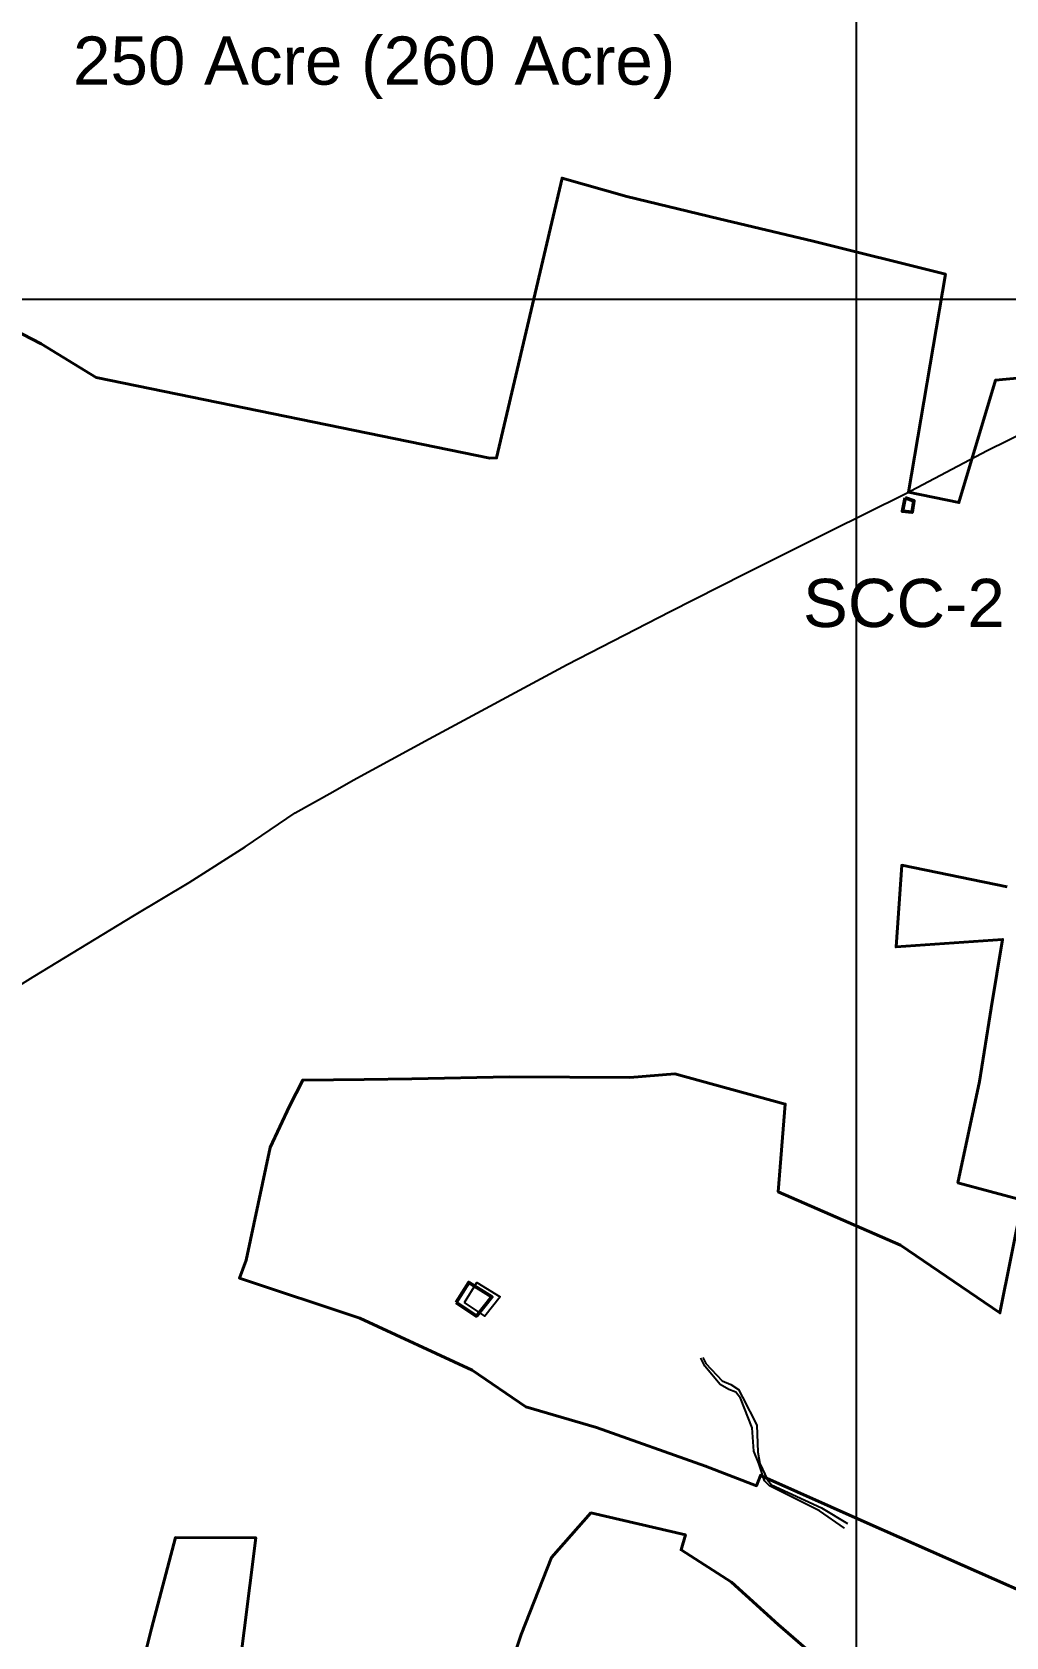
# Model space of a CAD drawing. Header units: metres. Extents: x 201400 to 215600, y 173235 to 1738400.
# Drawn here: x 204645 to 205655, y 1733112 to 1734777 of the extents above; entities that cross this region are included whole.
import ezdxf

# ---------------------------------------------------------------- set-up
doc = ezdxf.new("R2010")
doc.units = ezdxf.units.M
for name, color, linetype in [('11 KV POWER LINE', 1, 'Continuous'), ('GRID LINES', 250, 'Continuous'), ('hid', 7, 'Continuous'), ('Names', 1, 'Continuous')]:
    doc.layers.add(name, color=color, linetype=linetype)
doc.layers.add('250Acres', color=7, linetype='Continuous', lineweight=25)
doc.layers.add('STREAM', color=7, linetype='Continuous', lineweight=0, true_color=0x3dcfff)
doc.layers.add('WELL', color=7, linetype='Continuous', true_color=0x3dcfff)
doc.styles.get("Standard").update_dxf_attribs({"font": 'arial.ttf', "height": 50})
doc.linetypes.add('ZIGZAG', pattern='A,0.0001,-0.2,[131,ltypeshp.shx,S=0.2,R=0,X=-0.2,Y=0],-0.4,[131,ltypeshp.shx,S=0.2,R=180,X=0.2,Y=0],-0.2', length=0.8001)

msp = doc.modelspace()

# ---------------------------------------------------------------- linework, layer by layer
at = {"layer": '11 KV POWER LINE', "linetype": 'ZIGZAG', "ltscale": 25, "elevation": 309.6}
msp.add_lwpolyline([(204488, 1733695), (204540, 1733728), (204593, 1733764), (204646, 1733797), (204751, 1733861), (204808, 1733895), (204866, 1733932), (204918, 1733967), (204957, 1733989), (204978, 1734001), (205057, 1734044), (205200, 1734121), (205307, 1734176), (205384, 1734215), (205472, 1734259), (205551, 1734298), (205636, 1734343), (205721, 1734385), (205819, 1734432), (205885, 1734461), (205940, 1734490), (205997, 1734517)], dxfattribs=at)
msp.add_lwpolyline([(204488, 1733695), (204540, 1733728), (204593, 1733764), (204646, 1733797), (204751, 1733861), (204808, 1733895), (204866, 1733932), (204918, 1733967), (204957, 1733989), (204978, 1734001), (205057, 1734044), (205200, 1734121), (205307, 1734176), (205384, 1734215), (205472, 1734259), (205551, 1734298), (205636, 1734343), (205721, 1734385), (205819, 1734432), (205885, 1734461), (205940, 1734490), (205997, 1734517)], dxfattribs=at)
at = {"layer": '250Acres', "color": 5, "lineweight": 40, "flags": 128}
for points in [[(204450.2, 1734559.2), (204654.4, 1734453.7), (204711.4, 1734418.7), (205120, 1734335.2), (205126.8, 1734335.3), (205194.8, 1734625.6), (205262.2, 1734606.4), (205357.7, 1734583.4), (205455.5, 1734560.2), (205592.7, 1734526), (205554.4, 1734299.9), (205606.6, 1734289), (205644.8, 1734416.1), (205922.4, 1734441.8), (205504.8, 1735488.2), (205337.6, 1735434.1), (205284.8, 1735417), (204779.9, 1735253.6), (204841.5, 1735063.3), (204627.4, 1734994.1)], [(205656.8, 1733890.3), (205547.4, 1733912.8), (205541.5, 1733828.1), (205652, 1733835.9), (205640.3, 1733764.4), (205627.9, 1733688.3), (205605.6, 1733583.4), (205672.5, 1733565.2), (205649.3, 1733448.4), (205545.9, 1733518.6), (205419.1, 1733574.1), (205426.4, 1733664.9), (205311.9, 1733696.4), (205265.1, 1733692.7), (205140.1, 1733693.1), (205039, 1733691.3), (204989.5, 1733690.6), (204925.7, 1733689.9), (204911.8, 1733662.9), (204891.9, 1733620), (204867.1, 1733503.2), (204859.9, 1733484.4), (204984.8, 1733442.9), (205101.5, 1733388.8), (205157.1, 1733351), (205230.4, 1733329.4), (205343.7, 1733289.5), (205396.5, 1733269), (205400.6, 1733279.8), (205511.8, 1733230.3), (205676, 1733157.6)], [(205517.9, 1733039.4), (205419, 1733125.1), (205370.8, 1733168.9), (205318.4, 1733202.4), (205322.9, 1733218.2), (205224.7, 1733240.9), (205183.9, 1733194.6), (205152.4, 1733114.6), (205140.4, 1733078.7)], [(204858.8, 1733069.3), (204877, 1733215), (204793.5, 1733215.2), (204768.7, 1733120.9), (204741.4, 1733011.5)]]:
    msp.add_lwpolyline(points, dxfattribs=at)
at = {"layer": 'GRID LINES', "color": 9, "linetype": 'Continuous'}
for p, q in [((205500, 1738300), (205500, 1730460)), ((201500, 1734500), (215500, 1734500))]:
    msp.add_line(p, q, dxfattribs=at)
at = {"layer": 'hid', "color": 0, "linetype": 'ZIGZAG', "ltscale": 25, "elevation": 309.6}
msp.add_lwpolyline([(204488, 1733695), (204540, 1733728), (204593, 1733764), (204646, 1733797), (204751, 1733861), (204808, 1733895), (204866, 1733932), (204918, 1733967), (204957, 1733989), (204978, 1734001), (205057, 1734044), (205200, 1734121), (205307, 1734176), (205384, 1734215), (205472, 1734259), (205551, 1734298), (205636, 1734343), (205721, 1734385), (205819, 1734432), (205885, 1734461), (205940, 1734490), (205997, 1734517)], dxfattribs=at)
at = {"layer": 'STREAM', "color": 150}
for points, elevation in [([(205488, 1733224.9), (205462, 1733243), (205410, 1733269), (205405, 1733274), (205399, 1733292), (205394, 1733305), (205392, 1733329), (205380, 1733360), (205375, 1733366), (205368, 1733369), (205359, 1733374), (205343, 1733393), (205339, 1733401.5)], 302.9), ([(205341, 1733402), (205344, 1733396), (205361, 1733378), (205370, 1733374), (205378, 1733369), (205382, 1733361), (205397, 1733332), (205398.1, 1733304), (205400.1, 1733292.2), (205408, 1733275), (205412, 1733270), (205464, 1733246), (205491, 1733230)], 304.7)]:
    msp.add_lwpolyline(points, dxfattribs=dict(at, elevation=elevation))
at = {"layer": 'STREAM', "linetype": 'Continuous', "lineweight": 25}
for points, elevation in [([(205488, 1733224.9), (205462, 1733243), (205410, 1733269), (205405, 1733274), (205399, 1733292), (205394, 1733305), (205392, 1733329), (205380, 1733360), (205375, 1733366), (205368, 1733369), (205359, 1733374), (205343, 1733393), (205339, 1733401.5)], 302.9), ([(205488, 1733224.9), (205462, 1733243), (205410, 1733269), (205405, 1733274), (205399, 1733292), (205394, 1733305), (205392, 1733329), (205380, 1733360), (205375, 1733366), (205368, 1733369), (205359, 1733374), (205343, 1733393), (205339, 1733401.5)], 302.9), ([(205341, 1733402), (205344, 1733396), (205361, 1733378), (205370, 1733374), (205378, 1733369), (205382, 1733361), (205397, 1733332), (205398.1, 1733304), (205400.1, 1733292.2), (205408, 1733275), (205412, 1733270), (205464, 1733246), (205491, 1733230)], 304.7), ([(205341, 1733402), (205344, 1733396), (205361, 1733378), (205370, 1733374), (205378, 1733369), (205382, 1733361), (205397, 1733332), (205398.1, 1733304), (205400.1, 1733292.2), (205408, 1733275), (205412, 1733270), (205464, 1733246), (205491, 1733230)], 304.7)]:
    msp.add_lwpolyline(points, dxfattribs=dict(at, elevation=elevation))
at = {"layer": 'WELL', "linetype": 'Continuous'}
for points, elevation in [([(205551, 1734294), (205560, 1734291), (205558, 1734279), (205548, 1734280)], 308.1), ([(205093.5, 1733459), (205106.5, 1733480), (205130.5, 1733465), (205114.5, 1733445)], 302)]:
    msp.add_lwpolyline(points, close=True, dxfattribs=dict(at, elevation=elevation))
at = {"layer": 'WELL', "linetype": 'Continuous', "lineweight": 50}
for points, elevation in [([(205551, 1734294), (205560, 1734291), (205558, 1734279), (205548, 1734280)], 308.1), ([(205551, 1734294), (205560, 1734291), (205558, 1734279), (205548, 1734280)], 308.1), ([(205085, 1733459), (205098, 1733480), (205122, 1733465), (205106, 1733445)], 302), ([(205085, 1733459), (205098, 1733480), (205122, 1733465), (205106, 1733445)], 302)]:
    msp.add_lwpolyline(points, close=True, dxfattribs=dict(at, elevation=elevation))

# ---------------------------------------------------------------- texts
at = {"layer": '250Acres', "linetype": 'Continuous', "lineweight": 40, "ltscale": 50}
msp.add_text('250 Acre (260 Acre)', height=50, dxfattribs=at).set_placement((204687.3, 1734722.6))
at = {"layer": 'Names', "color": 7, "linetype": 'Continuous', "ltscale": 50}
msp.add_text('SCC-2', height=50, dxfattribs=at).set_placement((205444.8, 1734159.9, -301.3))

doc.saveas('drawing.dxf')
